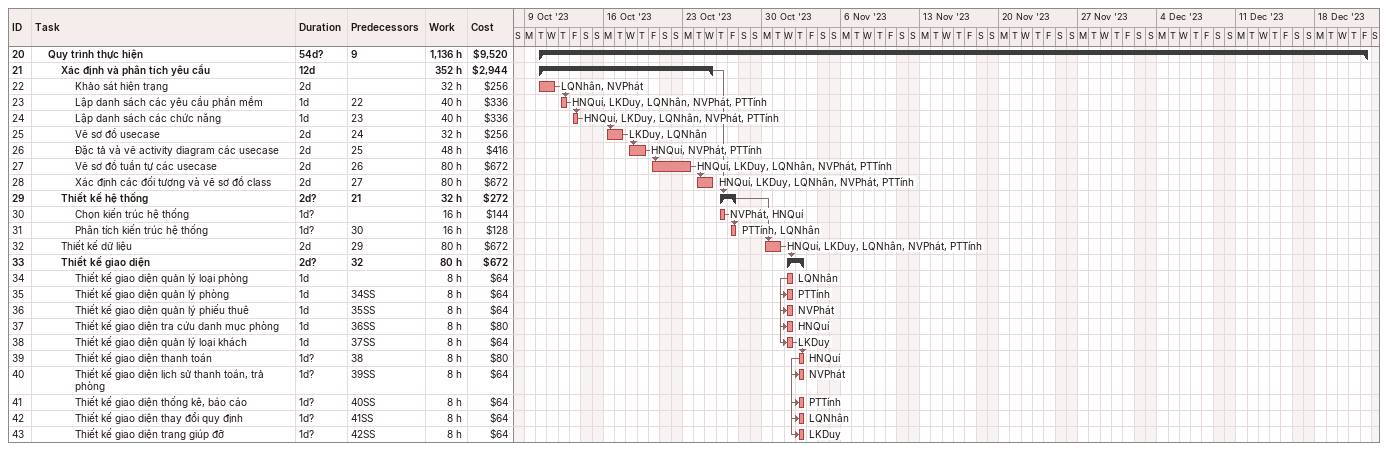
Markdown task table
| ID | Level | Task | Duration | Start | Finish | Predecessors | Resources | Work (h) | Cost ($) |
|---|---|---|---|---|---|---|---|---|---|
| 20 | 2 | **Quy trình thực hiện** | 54d? | 2023-10-10 | 2023-12-22 | 9 |  | 1136 | 9520 |
| 21 | 3 | **Xác định và phân tích yêu cầu** | 12d | 2023-10-10 | 2023-10-25 |  |  | 352 | 2944 |
| 22 | 4 | Khảo sát hiện trạng | 2d | 2023-10-10 | 2023-10-11 |  | LQNhân, NVPhát | 32 | 256 |
| 23 | 4 | Lập danh sách các yêu cầu phần mềm | 1d | 2023-10-12 | 2023-10-12 | 22 | HNQuí, LKDuy, LQNhân, NVPhát, PTTính | 40 | 336 |
| 24 | 4 | Lập danh sách các chức năng | 1d | 2023-10-13 | 2023-10-13 | 23 | HNQuí, LKDuy, LQNhân, NVPhát, PTTính | 40 | 336 |
| 25 | 4 | Vẽ sơ đồ usecase | 2d | 2023-10-16 | 2023-10-17 | 24 | LKDuy, LQNhân | 32 | 256 |
| 26 | 4 | Đặc tả và vẽ activity diagram các usecase | 2d | 2023-10-18 | 2023-10-19 | 25 | HNQuí, NVPhát, PTTính | 48 | 416 |
| 27 | 4 | Vẽ sơ đồ tuần tự các usecase | 2d | 2023-10-20 | 2023-10-23 | 26 | HNQuí, LKDuy, LQNhân, NVPhát, PTTính | 80 | 672 |
| 28 | 4 | Xác định các đối tượng và vẽ sơ đồ class | 2d | 2023-10-24 | 2023-10-25 | 27 | HNQuí, LKDuy, LQNhân, NVPhát, PTTính | 80 | 672 |
| 29 | 3 | **Thiết kế hệ thống** | 2d? | 2023-10-26 | 2023-10-27 | 21 |  | 32 | 272 |
| 30 | 4 | Chọn kiến trúc hệ thống | 1d? | 2023-10-26 | 2023-10-26 |  | NVPhát, HNQuí | 16 | 144 |
| 31 | 4 | Phân tích kiến trúc hệ thống | 1d? | 2023-10-27 | 2023-10-27 | 30 | PTTính, LQNhân | 16 | 128 |
| 32 | 3 | Thiết kế dữ liệu | 2d | 2023-10-30 | 2023-10-31 | 29 | HNQuí, LKDuy, LQNhân, NVPhát, PTTính | 80 | 672 |
| 33 | 3 | **Thiết kế giao diện** | 2d? | 2023-11-01 | 2023-11-02 | 32 |  | 80 | 672 |
| 34 | 4 | Thiết kế giao diện quản lý loại phòng | 1d | 2023-11-01 | 2023-11-01 |  | LQNhân | 8 | 64 |
| 35 | 4 | Thiết kế giao diện quản lý phòng | 1d | 2023-11-01 | 2023-11-01 | 34SS | PTTính | 8 | 64 |
| 36 | 4 | Thiết kế giao diện quản lý phiếu thuê | 1d | 2023-11-01 | 2023-11-01 | 35SS | NVPhát | 8 | 64 |
| 37 | 4 | Thiết kế giao diện tra cứu danh mục phòng | 1d | 2023-11-01 | 2023-11-01 | 36SS | HNQuí | 8 | 80 |
| 38 | 4 | Thiết kế giao diện quản lý loại khách | 1d | 2023-11-01 | 2023-11-01 | 37SS | LKDuy | 8 | 64 |
| 39 | 4 | Thiết kế giao diện thanh toán | 1d? | 2023-11-02 | 2023-11-02 | 38 | HNQuí | 8 | 80 |
| 40 | 4 | Thiết kế giao diện lịch sử thanh toán, trả phòng | 1d? | 2023-11-02 | 2023-11-02 | 39SS | NVPhát | 8 | 64 |
| 41 | 4 | Thiết kế giao diện thống kê, báo cáo | 1d? | 2023-11-02 | 2023-11-02 | 40SS | PTTính | 8 | 64 |
| 42 | 4 | Thiết kế giao diện thay đổi quy định | 1d? | 2023-11-02 | 2023-11-02 | 41SS | LQNhân | 8 | 64 |
| 43 | 4 | Thiết kế giao diện trang giúp đỡ | 1d? | 2023-11-02 | 2023-11-02 | 42SS | LKDuy | 8 | 64 |
